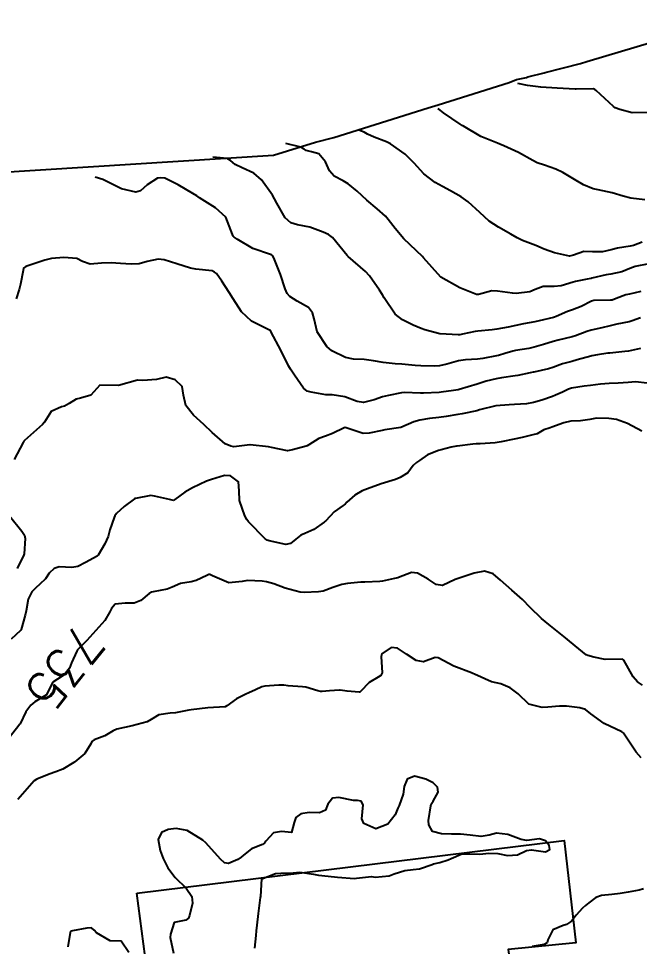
# Model space of a CAD drawing. Header units: metres. Extents: x 286371 to 293043, y 7462578 to 7466404.
# Drawn here: x 292147.9 to 292213.7, y 7462914.2 to 7463012.4 of the extents above; entities that cross this region are included whole.
import ezdxf
from ezdxf.enums import TextEntityAlignment as Align

# ---------------------------------------------------------------- set-up
doc = ezdxf.new("R2010")
doc.units = ezdxf.units.M
doc.header["$MEASUREMENT"] = 0
for name, color, linetype in [('Area', 45, 'Continuous'), ('Cotas', 45, 'Continuous'), ('Curvas de Nivel 1m', 11, 'Continuous'), ('Curvas de Nivel 5m', 15, 'Continuous'), ('Edificações', 30, 'Continuous')]:
    doc.layers.add(name, color=color, linetype=linetype)
doc.styles.add('Style-STANDARD', font='STANDARD.shx')

msp = doc.modelspace()

# ---------------------------------------------------------------- linework, layer by layer
at = {"layer": 'Area'}
msp.add_polyline3d([(292115.404, 7462994.209, 747.785), (292174.926, 7462997.957, 740.444), (292179.375, 7462999.338, 744.151), (292181.328, 7462999.826, 744.971), (292191.338, 7463002.971, 742.6), (292192.389, 7463003.281, 743.02), (292199.915, 7463005.644, 745.928), (292200.687, 7463005.953, 743.63), (292201.747, 7463006.178, 747.861), (292201.9, 7463006.234, 748.51), (292203.635, 7463006.673, 746.181), (292203.735, 7463006.7, 746.911), (292207.471, 7463007.664, 747.711), (292208.131, 7463007.854, 747.96), (292223.455, 7463012.408, 745.289)], dxfattribs=at)
at = {"layer": 'Curvas de Nivel 1m', "flags": 128}
for points, elevation in [([(292214.716, 7463002.465), (292212.96, 7463002.441), (292211.624, 7463002.765), (292211.156, 7463002.96), (292210.969, 7463003.094), (292209.123, 7463004.803), (292208.995, 7463004.897), (292208.841, 7463004.962), (292206.995, 7463004.927), (292206.904, 7463004.927), (292204.997, 7463005.046), (292203.257, 7463005.15), (292201.843, 7463005.333), (292200.814, 7463005.534)], 744), ([(292214.3, 7462993.233), (292212.814, 7462993.388), (292211.976, 7462993.597), (292210.822, 7462993.965), (292209.352, 7462994.271), (292208.828, 7462994.384), (292207.779, 7462994.82), (292206.842, 7462995.364), (292205.607, 7462996.106), (292204.866, 7462996.468), (292203.638, 7462996.883), (292202.878, 7462997.145), (292202.412, 7462997.371), (292200.893, 7462998.216), (292199.355, 7462998.948), (292198.907, 7462999.119), (292198.661, 7462999.205), (292196.918, 7462999.923), (292195.054, 7463001.013), (292194.935, 7463001.09), (292194.715, 7463001.24), (292192.955, 7463002.435), (292192.605, 7463002.696), (292192.455, 7463002.799), (292192.354, 7463002.854)], 743), ([(292214.013, 7462988.725), (292213.09, 7462988.388), (292212.738, 7462988.318), (292211.404, 7462988.094), (292210.731, 7462987.913), (292209.807, 7462987.71), (292208.728, 7462987.705), (292207.814, 7462987.732), (292206.722, 7462987.342), (292206.302, 7462987.259), (292204.725, 7462987.607), (292203.603, 7462988.009), (292202.736, 7462988.37), (292201.33, 7462988.916), (292200.748, 7462989.196), (292200.095, 7462989.593), (292198.765, 7462990.329), (292197.806, 7462990.969), (292196.792, 7462991.872), (292195.579, 7462993.003), (292194.822, 7462993.523), (292193.705, 7462994.158), (292192.838, 7462994.636), (292192.076, 7462995.056), (292190.858, 7462995.972), (292189.837, 7462997.09), (292188.888, 7462998.036), (292187.338, 7462999.128), (292186.907, 7462999.346), (292185.61, 7462999.849), (292184.909, 7463000.16), (292184.531, 7463000.377), (292183.994, 7463000.594)], 742), ([(292214.71, 7462986.436), (292213.267, 7462986.175), (292212.702, 7462985.963), (292211.859, 7462985.595), (292210.693, 7462985.359), (292210.198, 7462985.276), (292208.686, 7462984.907), (292208.603, 7462984.888), (292208.176, 7462984.812), (292206.934, 7462984.577), (292206.679, 7462984.51), (292205.416, 7462984.11), (292204.672, 7462984.033), (292203.525, 7462984.028), (292202.666, 7462983.721), (292202.101, 7462983.464), (292200.66, 7462983.298), (292200.269, 7462983.321), (292198.663, 7462983.562), (292198.06, 7462983.567), (292196.657, 7462983.202), (292196.454, 7462983.19), (292194.667, 7462983.905), (292192.684, 7462985.044), (292190.837, 7462987.073), (292190.717, 7462987.203), (292188.754, 7462989.104), (292187.831, 7462990.185), (292187.104, 7462991.13), (292186.789, 7462991.474), (292185.916, 7462992.268), (292184.814, 7462993.164), (292183.794, 7462994.151), (292182.84, 7462994.909), (292182.322, 7462995.212), (292181.361, 7462995.734), (292180.86, 7462996.286), (292180.441, 7462997.241), (292179.736, 7462998.101), (292178.958, 7462998.298), (292178.401, 7462998.441), (292178.178, 7462998.596), (292178.014, 7462998.701), (292177.869, 7462998.775), (292177.693, 7462998.825), (292176.244, 7462999.164)], 741), ([(292213.821, 7462980.726), (292212.963, 7462980.395), (292212.617, 7462980.301), (292211.338, 7462980.039), (292210.611, 7462979.872), (292209.73, 7462979.665), (292208.603, 7462979.41), (292208.136, 7462979.277), (292206.938, 7462978.829), (292206.69, 7462978.736), (292206.592, 7462978.709), (292205.089, 7462978.354), (292204.584, 7462978.221), (292203.553, 7462977.906), (292202.575, 7462977.622), (292201.984, 7462977.492), (292200.569, 7462977.268), (292200.29, 7462977.207), (292199.447, 7462976.941), (292198.772, 7462976.74), (292198.56, 7462976.697), (292197.117, 7462976.414), (292196.554, 7462976.342), (292195.268, 7462976.289), (292194.552, 7462976.181), (292193.32, 7462975.814), (292192.543, 7462975.634), (292192.008, 7462975.596), (292190.542, 7462975.636), (292189.953, 7462975.683), (292188.544, 7462975.801), (292187.827, 7462975.843), (292186.547, 7462975.978), (292185.521, 7462976.188), (292184.551, 7462976.317), (292183.402, 7462976.341), (292182.554, 7462976.536), (292181.132, 7462977.226), (292180.571, 7462977.674), (292179.56, 7462979.25), (292179.241, 7462980.629), (292179.074, 7462981.258), (292178.635, 7462981.831), (292177.457, 7462982.473), (292176.659, 7462982.967), (292176.379, 7462983.299), (292176.179, 7462983.794), (292175.693, 7462985.309), (292174.969, 7462987.072), (292174.839, 7462987.323), (292174.725, 7462987.396), (292174.627, 7462987.424), (292172.735, 7462988.063), (292171.093, 7462989.036), (292170.753, 7462989.281), (292170.663, 7462989.386), (292170.585, 7462989.559), (292169.869, 7462991.398), (292168.798, 7462992.377), (292167.104, 7462993.44), (292166.817, 7462993.624), (292166.375, 7462993.897), (292164.834, 7462994.812), (292163.428, 7462995.496), (292162.966, 7462995.563), (292162.626, 7462995.508), (292161.543, 7462994.815), (292160.824, 7462994.176), (292160.347, 7462994.015), (292158.826, 7462994.393), (292157.278, 7462995.147), (292156.841, 7462995.358), (292156.044, 7462995.604)], 739), ([(292213.815, 7462977.486), (292212.571, 7462977.209), (292212.179, 7462977.142), (292210.567, 7462976.997), (292210.37, 7462976.975), (292209.264, 7462976.794), (292208.668, 7462976.697), (292208.562, 7462976.675), (292207.12, 7462976.261), (292206.553, 7462976.115), (292205.562, 7462975.836), (292204.543, 7462975.475), (292204.082, 7462975.33), (292202.535, 7462974.976), (292202.468, 7462974.963), (292202.144, 7462974.9), (292200.827, 7462974.623), (292200.529, 7462974.576), (292199.103, 7462974.369), (292198.524, 7462974.267), (292197.487, 7462974.003), (292196.515, 7462973.702), (292194.629, 7462973.145), (292194.505, 7462973.114), (292194.002, 7462973.032), (292192.714, 7462972.838), (292192.501, 7462972.818), (292190.824, 7462972.754), (292190.499, 7462972.756), (292188.795, 7462972.815), (292188.499, 7462972.792), (292187.126, 7462972.503), (292186.492, 7462972.349), (292185.588, 7462972.058), (292184.483, 7462971.752), (292183.795, 7462971.875), (292182.491, 7462972.36), (292181.164, 7462972.554), (292180.494, 7462972.587), (292178.92, 7462972.836), (292178.5, 7462972.972), (292178.109, 7462973.27), (292177.145, 7462974.665), (292176.748, 7462975.291), (292176.539, 7462975.652), (292175.707, 7462977.307), (292174.703, 7462979.222), (292174.64, 7462979.324), (292174.605, 7462979.367), (292174.505, 7462979.427), (292172.619, 7462980.356), (292171.533, 7462981.371), (292170.654, 7462982.719), (292170.252, 7462983.391), (292169.478, 7462984.607), (292168.887, 7462985.412), (292168.696, 7462985.574), (292168.429, 7462985.687), (292166.701, 7462985.887), (292166.156, 7462985.999), (292164.709, 7462986.445), (292163.339, 7462986.871), (292162.716, 7462986.936), (292161.557, 7462986.676), (292160.708, 7462986.445), (292159.839, 7462986.416), (292158.708, 7462986.485), (292157.735, 7462986.553), (292156.708, 7462986.527), (292155.493, 7462986.406), (292154.71, 7462986.673), (292154.09, 7462987.012), (292152.716, 7462987.115), (292151.405, 7462986.993), (292150.711, 7462986.838), (292149.86, 7462986.554), (292148.701, 7462986.161), (292148.459, 7462985.967), (292148.389, 7462985.729), (292148.126, 7462984.278), (292147.975, 7462983.735), (292147.664, 7462982.724)], 738), ([(292214.52, 7462973.804), (292213.306, 7462973.949), (292212.521, 7462973.892), (292211.463, 7462973.817), (292210.519, 7462973.767), (292209.596, 7462973.71), (292208.516, 7462973.573), (292207.857, 7462973.471), (292206.511, 7462973.273), (292206.182, 7462973.166), (292205.548, 7462972.849), (292204.838, 7462972.521), (292204.497, 7462972.403), (292203.36, 7462972.013), (292202.487, 7462971.744), (292201.757, 7462971.634), (292200.483, 7462971.534), (292199.906, 7462971.51), (292198.481, 7462971.405), (292196.772, 7462970.988), (292196.473, 7462970.894), (292194.916, 7462970.569), (292194.466, 7462970.498), (292193.227, 7462970.279), (292192.461, 7462970.161), (292191.479, 7462970.049), (292190.456, 7462969.9), (292189.82, 7462969.727), (292188.444, 7462969.114), (292186.724, 7462968.856), (292186.439, 7462968.811), (292185.073, 7462968.526), (292184.434, 7462968.481), (292182.548, 7462969.097), (292182.442, 7462969.091), (292181.177, 7462968.479), (292180.429, 7462968.212), (292179.738, 7462967.931), (292178.668, 7462967.261), (292178.514, 7462967.162), (292178.412, 7462967.125), (292176.949, 7462966.743), (292176.404, 7462966.63), (292174.736, 7462966.992), (292174.41, 7462967.071), (292172.478, 7462967.288), (292172.413, 7462967.285), (292170.732, 7462967.057), (292170.41, 7462967.127), (292169.829, 7462967.393), (292168.432, 7462968.584), (292167.558, 7462969.428), (292166.459, 7462970.409), (292165.634, 7462971.457), (292165.411, 7462972.54), (292165.262, 7462973.463), (292164.518, 7462974.17), (292163.571, 7462974.441), (292162.525, 7462974.211), (292161.084, 7462974.094), (292160.523, 7462974.125), (292158.514, 7462973.574), (292156.514, 7462973.604), (292155.569, 7462972.547), (292154.493, 7462972.208), (292154.024, 7462972.108), (292153.283, 7462971.652), (292152.77, 7462971.37), (292152.479, 7462971.295), (292151.358, 7462970.794), (292150.678, 7462969.691), (292150.45, 7462969.413), (292148.532, 7462967.723), (292148.484, 7462967.662), (292148.421, 7462967.533), (292147.467, 7462965.738)], 737), ([(292213.981, 7462968.721), (292212.456, 7462969.553), (292211.279, 7462969.945), (292210.464, 7462970.078), (292209.161, 7462970.096), (292208.462, 7462969.97), (292207.456, 7462969.823), (292206.458, 7462969.769), (292205.71, 7462969.591), (292204.448, 7462969.136), (292204.239, 7462969.076), (292203.585, 7462968.877), (292202.878, 7462968.447), (292202.435, 7462968.321), (292201.301, 7462968.042), (292200.428, 7462967.865), (292199.077, 7462967.605), (292198.422, 7462967.483), (292196.822, 7462967.389), (292196.42, 7462967.38), (292196.072, 7462967.347), (292194.416, 7462967.131), (292194.32, 7462967.122), (292193.752, 7462967.034), (292192.72, 7462966.739), (292192.409, 7462966.685), (292191.254, 7462966.219), (292190.392, 7462965.622), (292190.073, 7462965.405), (292189.733, 7462965.094), (292189.172, 7462964.302), (292188.365, 7462963.816), (292187.861, 7462963.622), (292186.354, 7462963.144), (292184.905, 7462962.606), (292184.343, 7462962.411), (292183.556, 7462961.966), (292182.724, 7462961.198), (292182.515, 7462961.008), (292182.319, 7462960.872), (292181.356, 7462960.171), (292180.493, 7462959.231), (292180.381, 7462959.144), (292180.292, 7462959.082), (292179.211, 7462958.32), (292178.274, 7462957.899), (292177.837, 7462957.705), (292177.302, 7462957.279), (292176.724, 7462956.82), (292176.256, 7462956.725), (292174.476, 7462957.106), (292174.262, 7462957.188), (292174.067, 7462957.327), (292172.291, 7462959.127), (292172.111, 7462959.357), (292171.891, 7462959.77), (292171.324, 7462961.369), (292171.308, 7462962.402), (292171.213, 7462963.372), (292170.363, 7462964.007), (292169.737, 7462964.02), (292168.357, 7462963.615), (292167.831, 7462963.425), (292166.343, 7462962.724), (292165.551, 7462962.251), (292164.47, 7462961.482), (292164.39, 7462961.416), (292164.323, 7462961.401), (292163.898, 7462961.491), (292162.329, 7462961.854), (292161.948, 7462961.902), (292160.325, 7462961.609), (292160.28, 7462961.589), (292160.208, 7462961.546), (292159.114, 7462960.761), (292158.301, 7462960.017), (292158.122, 7462959.752), (292158.045, 7462959.578), (292157.596, 7462958.263), (292157.412, 7462957.587), (292157.065, 7462956.779), (292156.342, 7462955.603), (292156.295, 7462955.541), (292156.232, 7462955.496), (292155.017, 7462954.828), (292154.216, 7462954.403), (292153.561, 7462954.297), (292152.214, 7462954.358), (292151.69, 7462954.195), (292151.179, 7462953.68), (292150.784, 7462953.097), (292150.187, 7462952.525), (292149.748, 7462952.134), (292149.341, 7462951.707), (292148.951, 7462950.924), (292148.711, 7462949.716), (292148.603, 7462949.251), (292148.209, 7462947.723), (292148.174, 7462947.662), (292148.112, 7462947.606), (292147.132, 7462946.706)], 736), ([(292146.975, 7462959.744), (292148.27, 7462958.135), (292148.546, 7462957.72), (292148.615, 7462957.363), (292148.526, 7462955.72), (292148.444, 7462955.508), (292148.225, 7462955.144), (292147.758, 7462954.184)], 737), ([(292213.913, 7462934.153), (292213.374, 7462934.733), (292212.157, 7462936.545), (292212.022, 7462936.753), (292211.995, 7462936.794), (292211.955, 7462936.824), (292211.834, 7462936.878), (292209.969, 7462937.77), (292208.568, 7462938.806), (292207.991, 7462939.251), (292207.389, 7462939.427), (292205.995, 7462939.592), (292205.235, 7462939.616), (292203.994, 7462939.514), (292203.408, 7462939.468), (292201.998, 7462939.815), (292200.875, 7462940.922), (292200.023, 7462941.557), (292199.019, 7462941.96), (292198.032, 7462942.173), (292196.224, 7462942.992), (292196.045, 7462943.085), (292195.905, 7462943.138), (292194.057, 7462943.861), (292192.376, 7462944.743), (292192.07, 7462944.768), (292190.835, 7462944.3), (292190.064, 7462944.439), (292189.03, 7462945.1), (292188.084, 7462945.753), (292187.393, 7462945.816), (292186.423, 7462945.139), (292186.345, 7462944.866), (292186.44, 7462943.139), (292186.323, 7462942.857), (292186.037, 7462942.684), (292185.061, 7462942.127), (292184.155, 7462941.172), (292184.082, 7462941.105), (292184.013, 7462941.083), (292182.736, 7462941.194), (292182.015, 7462941.289), (292181.924, 7462941.298), (292180.882, 7462941.221), (292180.089, 7462941.158), (292180.013, 7462941.15), (292179.933, 7462941.156), (292179.629, 7462941.242), (292178.367, 7462941.615), (292178.02, 7462941.65), (292176.478, 7462941.753), (292176.022, 7462941.818), (292175.498, 7462941.836), (292174.02, 7462941.741), (292173.699, 7462941.659), (292173.014, 7462941.349), (292172.335, 7462941.034), (292172.007, 7462940.889), (292171.001, 7462940.377), (292169.988, 7462939.631), (292169.827, 7462939.556), (292167.984, 7462939.424), (292166.213, 7462939.219), (292165.98, 7462939.186), (292164.533, 7462938.919), (292163.975, 7462938.871), (292162.79, 7462938.691), (292161.968, 7462938.191), (292161.547, 7462937.936), (292159.964, 7462937.544), (292158.338, 7462937.187), (292157.953, 7462936.997), (292157.073, 7462936.456), (292155.941, 7462936.051), (292155.691, 7462935.855), (292155.574, 7462935.61), (292154.933, 7462934.6), (292153.896, 7462933.707), (292153.849, 7462933.681), (292153.771, 7462933.636), (292152.611, 7462932.932), (292151.884, 7462932.649), (292151.161, 7462932.393), (292149.868, 7462931.887), (292149.57, 7462931.7), (292147.834, 7462929.734)], 734), ([(292172.963, 7462913.985), (292173.103, 7462915.342), (292173.151, 7462915.821), (292173.305, 7462917.34), (292173.344, 7462917.654), (292173.57, 7462919.336), (292173.58, 7462919.442), (292173.714, 7462921.334), (292175.148, 7462921.888), (292175.723, 7462921.926), (292177.037, 7462921.972), (292177.725, 7462922.026), (292179.163, 7462921.812), (292179.721, 7462921.701), (292181.409, 7462921.529), (292181.718, 7462921.5), (292183.526, 7462921.378), (292183.717, 7462921.401), (292185.309, 7462921.572), (292185.72, 7462921.52), (292187.206, 7462921.648), (292187.725, 7462921.856), (292188.852, 7462922.224), (292189.732, 7462922.311), (292190.41, 7462922.394), (292191.74, 7462922.851), (292191.893, 7462922.9), (292192.552, 7462923.042), (292193.448, 7462923.33), (292193.751, 7462923.476), (292194.813, 7462923.948), (292195.754, 7462923.986), (292196.785, 7462923.947), (292197.756, 7462924.062), (292198.702, 7462924.003), (292199.747, 7462923.782), (292200.804, 7462923.862), (292201.755, 7462924.312), (292202.264, 7462924.39), (292203.754, 7462924.19), (292204.204, 7462924.422), (292204.166, 7462924.868), (292203.771, 7462925.345), (292203.111, 7462925.548), (292201.771, 7462925.389), (292201.185, 7462925.504), (292199.786, 7462926.031), (292198.563, 7462926.178), (292197.789, 7462925.954), (292196.96, 7462925.803), (292195.788, 7462925.953), (292194.738, 7462926.062), (292193.79, 7462926.072), (292192.75, 7462926.079), (292191.793, 7462926.331), (292191.381, 7462927.061), (292191.367, 7462927.505), (292191.606, 7462929.058), (292191.658, 7462929.236), (292191.842, 7462929.561), (292192.395, 7462930.508), (292192.306, 7462931.048), (292191.87, 7462931.479), (292191.077, 7462931.866), (292189.881, 7462932.184), (292189.089, 7462931.883), (292188.777, 7462931.101), (292188.661, 7462930.293), (292188.238, 7462929.108), (292188.117, 7462928.823), (292187.819, 7462928.116), (292187.068, 7462927.129), (292185.796, 7462926.635), (292184.509, 7462927.174), (292184.312, 7462927.674), (292184.446, 7462929.172), (292184.222, 7462929.559), (292183.84, 7462929.607), (292183.403, 7462929.629), (292181.845, 7462929.94), (292181.189, 7462929.88), (292180.701, 7462929.231), (292180.456, 7462928.604), (292179.82, 7462928.314), (292178.731, 7462928.351), (292177.818, 7462928.199), (292177.288, 7462927.806), (292177.125, 7462927.285), (292176.847, 7462926.23), (292175.79, 7462926.337), (292174.919, 7462926.186), (292174.13, 7462925.329), (292173.993, 7462925.109), (292173.768, 7462924.961), (292172.6, 7462924.513), (292171.751, 7462923.838), (292171.506, 7462923.61), (292171.139, 7462923.374), (292170.18, 7462922.945), (292169.739, 7462923.027), (292169.335, 7462923.401), (292167.77, 7462925.127), (292167.438, 7462925.429), (292165.789, 7462926.44), (292164.608, 7462926.656), (292163.79, 7462926.567), (292163.061, 7462926.219), (292162.702, 7462925.501), (292162.922, 7462924.331), (292163.248, 7462923.492), (292163.729, 7462922.506), (292164.524, 7462921.472), (292165.697, 7462920.328), (292166.298, 7462919.445), (292166.356, 7462918.762), (292166.042, 7462917.449), (292165.932, 7462917.168), (292165.647, 7462916.97), (292164.407, 7462916.708), (292164.022, 7462915.478), (292163.99, 7462915.107), (292164.344, 7462913.473)], 733), ([(292214.151, 7462920.264), (292213.695, 7462920.14), (292212.533, 7462919.9), (292211.69, 7462919.785), (292210.781, 7462919.675), (292209.685, 7462919.547), (292209.109, 7462919.367), (292208.362, 7462918.804), (292207.984, 7462918.495), (292207.665, 7462918.223), (292206.997, 7462917.481), (292206.508, 7462916.831), (292205.993, 7462916.485), (292205.637, 7462916.39), (292204.545, 7462915.946), (292204.008, 7462914.869), (292203.921, 7462914.558), (292203.606, 7462914.364), (292202.338, 7462914.158)], 733), ([(292159.594, 7462913.544), (292158.779, 7462914.728), (292157.612, 7462914.782), (292156.18, 7462915.606), (292155.922, 7462915.902), (292155.632, 7462916.153), (292155.142, 7462916.112), (292153.627, 7462915.827), (292153.496, 7462915.777), (292153.394, 7462915.648), (292153.125, 7462914.128)], 733)]:
    msp.add_lwpolyline(points, dxfattribs=dict(at, elevation=elevation))
at = {"layer": 'Curvas de Nivel 5m', "flags": 128}
for points, elevation in [([(292213.878, 7462983.514), (292212.662, 7462983.241), (292212.268, 7462983.142), (292211.233, 7462982.766), (292210.816, 7462982.608), (292210.651, 7462982.577), (292208.901, 7462982.55), (292208.649, 7462982.487), (292207.538, 7462981.924), (292206.635, 7462981.58), (292206.088, 7462981.387), (292204.889, 7462980.86), (292204.7, 7462980.786), (292204.623, 7462980.765), (292203.106, 7462980.398), (292202.615, 7462980.294), (292201.419, 7462980.105), (292200.609, 7462979.929), (292199.813, 7462979.729), (292198.603, 7462979.524), (292198.106, 7462979.457), (292196.599, 7462979.299), (292196.314, 7462979.273), (292194.978, 7462979.009), (292194.666, 7462978.94), (292194.593, 7462978.934), (292194.505, 7462978.929), (292192.594, 7462979.012), (292192.564, 7462979.015), (292192.423, 7462979.048), (292190.986, 7462979.463), (292190.602, 7462979.603), (292189.744, 7462979.96), (292188.615, 7462980.506), (292187.816, 7462981.127), (292186.649, 7462982.841), (292186.476, 7462983.147), (292186.153, 7462983.661), (292185.126, 7462985.168), (292184.693, 7462985.644), (292182.843, 7462987.203), (292182.726, 7462987.323), (292181.2, 7462989.228), (292180.759, 7462989.547), (292180.206, 7462989.799), (292178.77, 7462990.32), (292177.487, 7462990.57), (292176.776, 7462990.765), (292176.16, 7462991.304), (292175.273, 7462992.851), (292175.041, 7462993.321), (292174.82, 7462993.708), (292173.65, 7462995.342), (292172.854, 7462996.041), (292171.622, 7462996.614), (292170.868, 7462996.955), (292170.395, 7462997.392), (292170.012, 7462997.587), (292168.881, 7462997.7), (292168.504, 7462997.744)], 740), ([(292214.031, 7462941.827), (292213.495, 7462942.184), (292213.067, 7462942.729), (292212.07, 7462944.486), (292211.907, 7462944.583), (292210.071, 7462944.551), (292208.891, 7462944.802), (292208.241, 7462944.976), (292208.078, 7462945.058), (292206.913, 7462946.011), (292206.102, 7462946.674), (292205.893, 7462946.848), (292204.125, 7462948.252), (292203.324, 7462948.887), (292202.151, 7462950.052), (292201.308, 7462950.917), (292200.178, 7462951.875), (292198.975, 7462952.953), (292198.204, 7462953.628), (292197.285, 7462953.901), (292196.205, 7462953.693), (292195.684, 7462953.52), (292194.194, 7462953.024), (292192.857, 7462952.371), (292192.186, 7462952.508), (292191.342, 7462953.067), (292190.207, 7462953.708), (292189.548, 7462953.754), (292188.196, 7462953.222), (292188.12, 7462953.191), (292187.77, 7462953.121), (292186.483, 7462952.855), (292186.197, 7462952.803), (292184.629, 7462952.734), (292184.198, 7462952.738), (292182.786, 7462952.605), (292182.193, 7462952.481), (292181.232, 7462952.175), (292180.182, 7462951.78), (292179.72, 7462951.703), (292178.18, 7462951.656), (292177.778, 7462951.672), (292176.186, 7462952.089), (292174.96, 7462952.545), (292174.196, 7462952.779), (292173.721, 7462952.858), (292172.197, 7462952.907), (292171.622, 7462952.792), (292170.193, 7462952.653), (292168.482, 7462953.42), (292168.206, 7462953.543), (292168.096, 7462953.536), (292167.888, 7462953.429), (292166.737, 7462952.905), (292166.194, 7462952.788), (292165.071, 7462952.591), (292164.185, 7462952.211), (292163.675, 7462951.999), (292162.177, 7462951.72), (292162.01, 7462951.684), (292161.757, 7462951.521), (292160.893, 7462950.804), (292160.159, 7462950.515), (292159.207, 7462950.51), (292158.156, 7462950.395), (292157.774, 7462949.956), (292157.58, 7462949.583), (292157.044, 7462948.677), (292156.114, 7462947.604), (292155.156, 7462946.561), (292154.222, 7462945.632), (292154.159, 7462945.557), (292154.081, 7462945.434), (292153.525, 7462944.18), (292153.305, 7462943.646), (292152.761, 7462942.936), (292152.036, 7462942.471), (292151.555, 7462942.147), (292151.31, 7462941.675), (292150.882, 7462940.81), (292150.003, 7462940.268), (292149.636, 7462940.063), (292149.225, 7462939.706), (292148.697, 7462939), (292148.083, 7462937.723), (292148.034, 7462937.652), (292147.962, 7462937.575), (292146.538, 7462935.752)], 735)]:
    msp.add_lwpolyline(points, dxfattribs=dict(at, elevation=elevation))
at = {"layer": 'Edificações'}
msp.add_lwpolyline([(292160.455, 7462919.804), (292205.726, 7462925.379), (292206.985, 7462914.56), (292199.819, 7462913.853), (292202.443, 7462895.499), (292164.035, 7462890.731), (292162.493, 7462901.328), (292191.642, 7462904.18), (292190.928, 7462912.326), (292161.882, 7462909.068)], close=True, dxfattribs=at)

# ---------------------------------------------------------------- texts
at = {"layer": 'Cotas', "style": 'Style-STANDARD'}
msp.add_text('735', height=4, rotation=231.50233, dxfattribs=at).set_placement((292152.833, 7462943.7, 735), align=Align.MIDDLE_CENTER)

doc.saveas('drawing.dxf')
